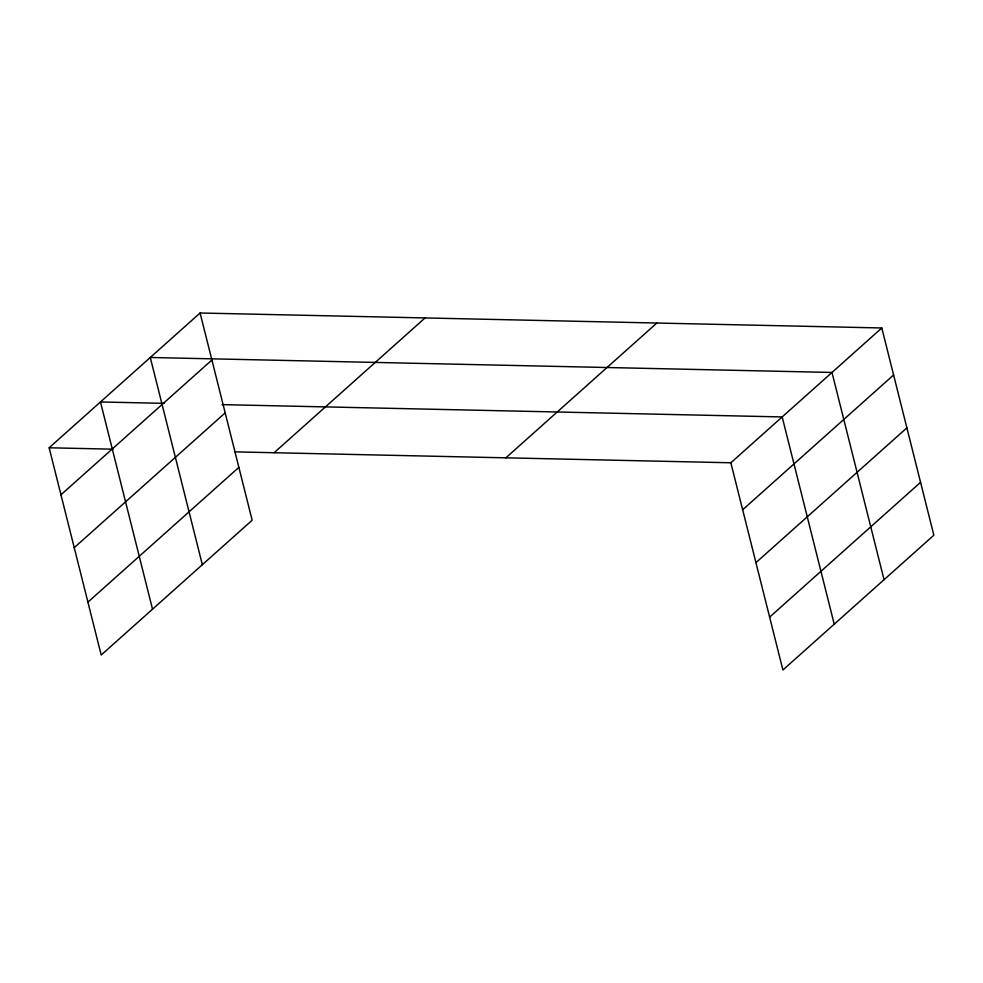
<?xml version="1.0" encoding="UTF-8"?>
<svg xmlns="http://www.w3.org/2000/svg" width="983" height="983" viewBox="0 0 983 983"><rect width="100%" height="100%" fill="white"/><g stroke="black" fill="none" stroke-linecap="round" stroke-linejoin="round"><path stroke-width="1.47" d="M200.09 312.999L252.152 520.228L101.2 655.022L49.15 447.781L200.09 312.999L881.8 327.978L933.85 535.219L782.91 670.001L730.848 462.772L881.8 327.978M60.958 494.781L211.898 359.999M74.241 547.666L225.181 412.872M87.917 602.137L238.869 467.355M274.11 452.733L425.061 317.939M505.889 457.82L656.841 323.038M742.656 509.772L893.608 374.978M755.939 562.645L906.879 427.863M769.628 617.127L920.567 482.334M164.308 403.362L100.475 401.961L152.525 609.19M222.072 404.627L782.173 416.939L834.223 624.18M49.15 447.781L112.996 449.182M234.593 451.861L730.848 462.772M884.036 579.7L831.987 372.459L150.288 357.48L202.338 564.709"/></g></svg>
